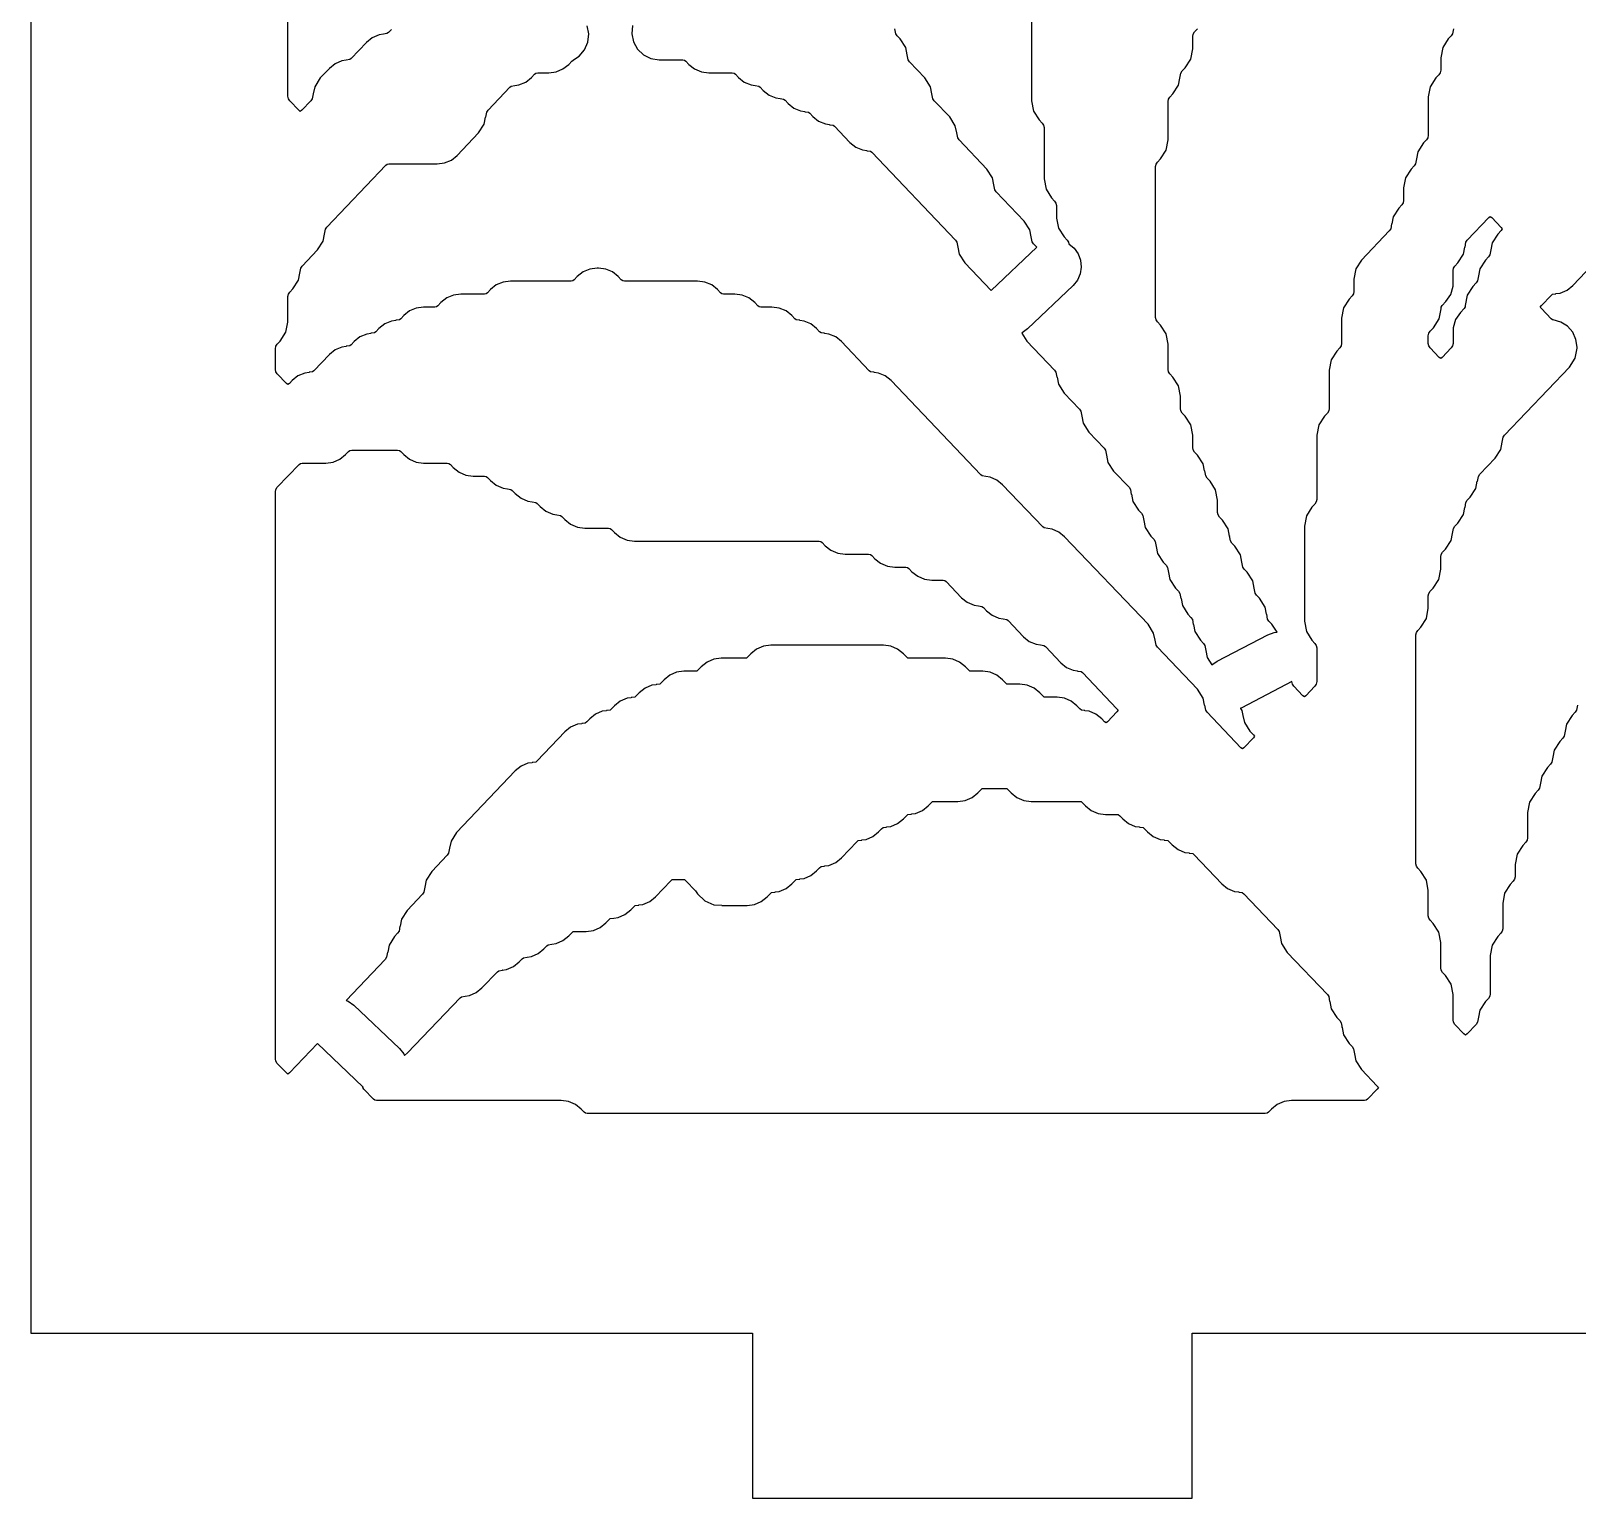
# Model space of a CAD drawing. Header units: millimetres. Extents: x 10 to 410, y 18 to 283.
# Drawn here: x 148 to 176.14, y 157 to 183.71 of the extents above; entities that cross this region are included whole.
import ezdxf

# ---------------------------------------------------------------- set-up
doc = ezdxf.new("R2010")
doc.units = ezdxf.units.MM
doc.layers.add('CUT', color=1, linetype='Continuous')

msp = doc.modelspace()

# ---------------------------------------------------------------- linework, layer by layer
at = {"layer": 'CUT'}
for points in [[(169.134, 160), (190.134, 160), (190.134, 157), (198.134, 157), (198.134, 160), (211.2679, 160), (211.2679, 280), (198.134, 280), (198.134, 283), (190.134, 283), (190.134, 280), (169.134, 280), (169.134, 283), (161.134, 283), (161.134, 280), (148, 280), (148, 160), (161.134, 160), (161.134, 157), (169.134, 157)], [(174.4707, 179.536), (174.3685, 179.3768), (174.3438, 179.2485), (174.3418, 179.2489), (174.3242, 179.1577), (174.2998, 179.1198), (174.2394, 179.0563), (174.1372, 178.8972), (174.1014, 178.7114), (174.1014, 178.6826), (174.0809, 178.6532), (174.0137, 178.5826), (173.9242, 178.4525), (173.8797, 178.301), (173.8827, 178.2072), (173.8816, 178.2072), (173.8816, 178.0181), (173.8731, 177.9738), (173.8487, 177.9359), (173.684, 177.763), (173.656, 177.7418), (173.628, 177.763), (173.4633, 177.9359), (173.439, 177.9738), (173.4304, 178.0181), (173.4304, 178.1595), (173.439, 178.2038), (173.4633, 178.2417), (173.5238, 178.3052), (173.626, 178.4644), (173.6618, 178.6501), (173.6618, 178.6789), (173.6823, 178.7084), (173.7495, 178.7789), (173.839, 178.909), (173.8835, 179.0605), (173.8805, 179.1543), (173.8816, 179.1543), (173.8816, 179.3434), (173.8901, 179.3877), (173.9145, 179.4257), (173.9692, 179.4831), (174.0714, 179.6422), (174.0961, 179.7705), (174.0982, 179.7701), (174.1157, 179.8613), (174.1401, 179.8992), (174.5304, 180.3089), (174.5583, 180.3301), (174.5863, 180.3089), (174.7576, 180.1291), (174.7769, 180.1015), (174.7576, 180.0739), (174.6963, 180.0095), (174.5941, 179.8504), (174.5694, 179.7221), (174.5674, 179.7225), (174.5498, 179.6313), (174.5254, 179.5934)], [(157.4159, 167.0739), (157.4813, 167.0828), (157.4809, 167.0858), (157.5587, 167.0963), (157.6823, 167.1493), (157.7874, 167.2333), (157.8419, 167.2905), (157.867, 167.3107), (157.899, 167.315), (158.1021, 167.315), (158.2354, 167.3331), (158.3591, 167.3861), (158.4641, 167.4701), (158.5186, 167.5273), (158.5438, 167.5475), (158.6092, 167.5563), (158.6088, 167.5593), (158.6866, 167.5699), (158.8102, 167.6229), (158.9153, 167.7069), (158.9698, 167.7641), (158.9949, 167.7842), (159.0604, 167.7931), (159.0599, 167.7961), (159.1377, 167.8067), (159.2614, 167.8597), (159.3664, 167.9437), (159.6465, 168.2377), (159.6717, 168.2578), (159.7036, 168.2622), (159.8616, 168.2622), (159.8936, 168.2578), (159.9187, 168.2377), (160.0947, 168.053), (160.1326, 167.9986), (160.262, 167.8709), (160.4284, 167.7978), (160.5722, 167.7909), (160.5722, 167.7886), (161.0347, 167.7886), (161.168, 167.8067), (161.2916, 167.8597), (161.3967, 167.9437), (161.4512, 168.0009), (161.4764, 168.021), (161.5418, 168.0299), (161.5414, 168.0329), (161.6192, 168.0435), (161.7428, 168.0965), (161.8479, 168.1805), (161.9024, 168.2377), (161.9275, 168.2578), (161.9929, 168.2667), (161.9925, 168.2697), (162.0703, 168.2803), (162.194, 168.3332), (162.299, 168.4173), (162.3535, 168.4745), (162.3787, 168.4946), (162.4441, 168.5035), (162.4437, 168.5065), (162.5215, 168.517), (162.6451, 168.57), (162.7502, 168.6541), (163.0303, 168.9481), (163.0554, 168.9682), (163.1209, 168.9771), (163.1204, 168.9801), (163.1982, 168.9906), (163.3219, 169.0436), (163.4269, 169.1276), (163.4815, 169.1848), (163.5066, 169.205), (163.572, 169.2138), (163.5716, 169.2168), (163.6494, 169.2274), (163.7731, 169.2804), (163.8781, 169.3644), (163.9326, 169.4216), (163.9578, 169.4418), (164.0232, 169.4506), (164.0228, 169.4536), (164.1006, 169.4642), (164.2242, 169.5172), (164.3293, 169.6012), (164.3838, 169.6584), (164.4089, 169.6785), (164.4409, 169.6829), (164.8696, 169.6829), (165.0029, 169.701), (165.1266, 169.754), (165.2316, 169.838), (165.2861, 169.8952), (165.3113, 169.9153), (165.3432, 169.9197), (165.7268, 169.9197), (165.7587, 169.9153), (165.7839, 169.8952), (165.8384, 169.838), (165.9435, 169.754), (166.0671, 169.701), (166.2004, 169.6829), (167.0803, 169.6829), (167.1122, 169.6785), (167.1374, 169.6584), (167.1919, 169.6012), (167.297, 169.5172), (167.4206, 169.4642), (167.5539, 169.4461), (167.7571, 169.4461), (167.789, 169.4418), (167.8141, 169.4216), (167.8687, 169.3644), (167.9737, 169.2804), (168.0974, 169.2274), (168.1752, 169.2168), (168.1747, 169.2138), (168.2402, 169.205), (168.2653, 169.1848), (168.3198, 169.1276), (168.4249, 169.0436), (168.5485, 168.9906), (168.6263, 168.9801), (168.6259, 168.9771), (168.6913, 168.9682), (168.7165, 168.9481), (168.771, 168.8908), (168.876, 168.8068), (168.9997, 168.7538), (169.0775, 168.7433), (169.0771, 168.7403), (169.1425, 168.7314), (169.1676, 168.7113), (169.6733, 168.1805), (169.7784, 168.0965), (169.902, 168.0435), (169.9798, 168.0329), (169.9794, 168.0299), (170.0448, 168.021), (170.07, 168.0009), (170.6905, 167.3496), (170.7149, 167.3116), (170.7325, 167.2204), (170.7345, 167.2208), (170.7592, 167.0925), (170.8614, 166.9334), (171.5928, 166.1656), (171.6172, 166.1277), (171.6348, 166.0365), (171.6368, 166.0369), (171.6615, 165.9086), (171.7637, 165.7495), (171.8184, 165.6921), (171.8428, 165.6541), (171.8604, 165.5629), (171.8624, 165.5633), (171.8871, 165.435), (171.9893, 165.2759), (172.044, 165.2185), (172.0684, 165.1805), (172.086, 165.0894), (172.088, 165.0898), (172.1127, 164.9615), (172.2149, 164.8023), (172.5018, 164.5012), (172.521, 164.4736), (172.5018, 164.446), (172.3258, 164.2612), (172.3007, 164.2411), (172.2687, 164.2368), (170.9377, 164.2368), (170.8044, 164.2187), (170.6807, 164.1657), (170.5757, 164.0817), (170.5211, 164.0245), (170.496, 164.0043), (170.4641, 164), (158.1245, 164), (158.0926, 164.0043), (158.0674, 164.0245), (158.0129, 164.0817), (157.9079, 164.1657), (157.7842, 164.2187), (157.6509, 164.2368), (154.2896, 164.2368), (154.2577, 164.2411), (154.2325, 164.2612), (154.0566, 164.446), (154.0373, 164.4736), (154.0454, 164.4851), (154.043, 164.4869), (153.2151, 165.2754), (153.2151, 165.2755), (152.7047, 164.7397), (152.6768, 164.7186), (152.6488, 164.7397), (152.4841, 164.9126), (152.4597, 164.9506), (152.4512, 164.9949), (152.4512, 175.318), (152.4597, 175.3623), (152.4841, 175.4003), (152.879, 175.8149), (152.9042, 175.835), (152.9361, 175.8393), (153.3648, 175.8393), (153.4982, 175.8574), (153.6218, 175.9104), (153.7269, 175.9944), (153.7814, 176.0516), (153.8065, 176.0718), (153.8385, 176.0761), (154.6732, 176.0761), (154.7051, 176.0718), (154.7303, 176.0516), (154.7848, 175.9944), (154.8899, 175.9104), (155.0135, 175.8574), (155.1468, 175.8393), (155.5755, 175.8393), (155.6075, 175.835), (155.6326, 175.8149), (155.6871, 175.7577), (155.7922, 175.6736), (155.9159, 175.6206), (156.0492, 175.6025), (156.2523, 175.6025), (156.2842, 175.5982), (156.3094, 175.5781), (156.3639, 175.5209), (156.4689, 175.4368), (156.5926, 175.3838), (156.6704, 175.3733), (156.67, 175.3703), (156.7354, 175.3614), (156.7606, 175.3413), (156.8151, 175.2841), (156.9201, 175.2), (157.0438, 175.1471), (157.1216, 175.1365), (157.1212, 175.1335), (157.1866, 175.1246), (157.2117, 175.1045), (157.2662, 175.0473), (157.3713, 174.9633), (157.4949, 174.9103), (157.5727, 174.8997), (157.5723, 174.8967), (157.6377, 174.8878), (157.6629, 174.8677), (157.7174, 174.8105), (157.8224, 174.7265), (157.9461, 174.6735), (158.0794, 174.6554), (158.5081, 174.6554), (158.5401, 174.6511), (158.5652, 174.6309), (158.6197, 174.5737), (158.7248, 174.4897), (158.8484, 174.4367), (158.9817, 174.4186), (162.3431, 174.4186), (162.375, 174.4143), (162.4001, 174.3941), (162.4546, 174.3369), (162.5597, 174.2529), (162.6834, 174.1999), (162.8167, 174.1818), (163.2454, 174.1818), (163.2773, 174.1775), (163.3025, 174.1574), (163.357, 174.1001), (163.462, 174.0161), (163.5857, 173.9631), (163.719, 173.945), (163.9221, 173.945), (163.9541, 173.9407), (163.9792, 173.9206), (164.0337, 173.8634), (164.1388, 173.7793), (164.2624, 173.7263), (164.3957, 173.7082), (164.5989, 173.7082), (164.6308, 173.7039), (164.656, 173.6838), (164.9361, 173.3898), (165.0411, 173.3058), (165.1648, 173.2528), (165.2426, 173.2422), (165.2422, 173.2392), (165.3076, 173.2303), (165.3327, 173.2102), (165.3872, 173.153), (165.4923, 173.069), (165.6159, 173.016), (165.6937, 173.0054), (165.6933, 173.0024), (165.7587, 172.9936), (165.7839, 172.9734), (166.064, 172.6794), (166.169, 172.5954), (166.2927, 172.5424), (166.3705, 172.5318), (166.3701, 172.5289), (166.4355, 172.52), (166.4606, 172.4999), (166.7407, 172.2059), (166.8458, 172.1218), (166.9694, 172.0688), (167.0472, 172.0583), (167.0468, 172.0553), (167.1122, 172.0464), (167.1374, 172.0263), (167.7645, 171.368), (167.7838, 171.3404), (167.7645, 171.3128), (167.5932, 171.133), (167.5653, 171.1118), (167.5373, 171.133), (167.4875, 171.1853), (167.3824, 171.2693), (167.2587, 171.3223), (167.181, 171.3328), (167.1814, 171.3358), (167.1159, 171.3447), (167.0908, 171.3648), (167.0363, 171.4221), (166.9312, 171.5061), (166.8076, 171.5591), (166.6743, 171.5772), (166.4711, 171.5772), (166.4392, 171.5815), (166.414, 171.6016), (166.3595, 171.6588), (166.2545, 171.7429), (166.1308, 171.7959), (165.9975, 171.814), (165.7944, 171.814), (165.7624, 171.8183), (165.7373, 171.8384), (165.6828, 171.8956), (165.5777, 171.9797), (165.4541, 172.0326), (165.3208, 172.0507), (165.1176, 172.0507), (165.0857, 172.0551), (165.0605, 172.0752), (165.006, 172.1324), (164.901, 172.2164), (164.7773, 172.2694), (164.644, 172.2875), (163.9897, 172.2875), (163.9578, 172.2919), (163.9326, 172.312), (163.8781, 172.3692), (163.7731, 172.4532), (163.6494, 172.5062), (163.5161, 172.5243), (161.4632, 172.5243), (161.3299, 172.5062), (161.2062, 172.4532), (161.1011, 172.3692), (161.0466, 172.312), (161.0215, 172.2919), (160.9896, 172.2875), (160.5608, 172.2875), (160.4275, 172.2694), (160.3039, 172.2164), (160.1988, 172.1324), (160.1443, 172.0752), (160.1191, 172.0551), (160.0872, 172.0507), (159.8841, 172.0507), (159.7508, 172.0326), (159.6271, 171.9797), (159.5221, 171.8956), (159.4676, 171.8384), (159.4424, 171.8183), (159.377, 171.8094), (159.3774, 171.8064), (159.2996, 171.7959), (159.1759, 171.7429), (159.0709, 171.6588), (159.0164, 171.6016), (158.9912, 171.5815), (158.9258, 171.5726), (158.9262, 171.5696), (158.8484, 171.5591), (158.7248, 171.5061), (158.6197, 171.4221), (158.5652, 171.3648), (158.5401, 171.3447), (158.4747, 171.3358), (158.4751, 171.3328), (158.3973, 171.3223), (158.2736, 171.2693), (158.1686, 171.1853), (158.1141, 171.1281), (158.0889, 171.1079), (158.0235, 171.099), (158.0239, 171.0961), (157.9461, 171.0855), (157.8224, 171.0325), (157.7174, 170.9485), (157.2117, 170.4177), (157.1866, 170.3976), (157.1212, 170.3887), (157.1216, 170.3857), (157.0438, 170.3751), (156.9201, 170.3222), (156.8151, 170.2381), (155.7473, 169.1174), (155.6451, 168.9582), (155.6204, 168.8299), (155.6184, 168.8303), (155.6008, 168.7391), (155.5764, 168.7012), (155.2962, 168.407), (155.1939, 168.2478), (155.1692, 168.1196), (155.1672, 168.1199), (155.1496, 168.0288), (155.1253, 167.9908), (154.845, 167.6966), (154.7428, 167.5375), (154.7181, 167.4092), (154.716, 167.4096), (154.6985, 167.3184), (154.6741, 167.2805), (154.6194, 167.2231), (154.5172, 167.0639), (154.4925, 166.9356), (154.4904, 166.936), (154.4729, 166.8449), (154.4485, 166.8069), (153.7366, 166.0596), (153.776, 166.0444), (153.8773, 165.9706), (154.7051, 165.182), (154.7838, 165.0845), (154.7965, 165.0557), (154.8548, 165.1023), (155.8116, 166.1066), (155.8368, 166.1267), (155.9022, 166.1356), (155.9018, 166.1386), (155.9796, 166.1492), (156.1032, 166.2022), (156.2083, 166.2862), (156.4884, 166.5802), (156.5135, 166.6003), (156.5789, 166.6092), (156.5785, 166.6122), (156.6563, 166.6227), (156.78, 166.6757), (156.885, 166.7598), (156.9395, 166.817), (156.9647, 166.8371), (157.0301, 166.846), (157.0297, 166.849), (157.1075, 166.8595), (157.2311, 166.9125), (157.3362, 166.9966), (157.3907, 167.0538)]]:
    msp.add_lwpolyline(points, close=True, dxfattribs=at)
for points in [[(154.5592, 183.7349), (154.5047, 183.6777), (154.4796, 183.6576), (154.4142, 183.6487), (154.4146, 183.6457), (154.3368, 183.6352), (154.2131, 183.5822), (154.1081, 183.4982), (153.828, 183.2042), (153.8028, 183.184), (153.7374, 183.1752), (153.7378, 183.1722), (153.66, 183.1616), (153.5364, 183.1086), (153.4313, 183.0246), (153.2659, 182.851), (153.1637, 182.6918), (153.139, 182.5635), (153.1369, 182.5639), (153.1194, 182.4728), (153.095, 182.4348), (152.9303, 182.2619), (152.9023, 182.2408), (152.8743, 182.2619), (152.7097, 182.4348), (152.6853, 182.4728), (152.6768, 182.5171), (152.6768, 184.6372)], [(166.2118, 184.4004), (166.2118, 182.4326), (166.2475, 182.2469), (166.3497, 182.0877), (166.4044, 182.0303), (166.4288, 181.9924), (166.4373, 181.9481), (166.4373, 181.0119), (166.4731, 180.8262), (166.5753, 180.667), (166.63, 180.6096), (166.6544, 180.5716), (166.6629, 180.5273), (166.6629, 180.3015), (166.6987, 180.1158), (166.8009, 179.9566), (166.8556, 179.8992), (166.88, 179.8613), (166.8861, 179.8292), (166.9824, 179.7516), (167.0563, 179.6504), (167.1014, 179.5335), (167.1148, 179.4089), (167.0954, 179.2851), (167.0447, 179.1705), (166.966, 179.073), (166.1383, 178.2844), (166.037, 178.2105), (166.0306, 178.208), (166.1242, 178.0623), (166.63, 177.5314), (166.6544, 177.4934), (166.672, 177.4023), (166.674, 177.4026), (166.6987, 177.2744), (166.8009, 177.1152), (167.0812, 176.821), (167.1056, 176.7831), (167.1231, 176.6919), (167.1252, 176.6923), (167.1499, 176.564), (167.2521, 176.4048), (167.5323, 176.1107), (167.5567, 176.0727), (167.5743, 175.9815), (167.5763, 175.9819), (167.601, 175.8536), (167.7032, 175.6945), (167.9835, 175.4003), (168.0079, 175.3623), (168.0255, 175.2712), (168.0275, 175.2716), (168.0522, 175.1433), (168.1544, 174.9841), (168.2091, 174.9267), (168.2335, 174.8888), (168.251, 174.7976), (168.2531, 174.798), (168.2778, 174.6697), (168.38, 174.5106), (168.4347, 174.4532), (168.4591, 174.4152), (168.4766, 174.324), (168.4787, 174.3244), (168.5034, 174.1961), (168.6056, 174.037), (168.6603, 173.9796), (168.6846, 173.9416), (168.7022, 173.8505), (168.7042, 173.8509), (168.729, 173.7226), (168.8312, 173.5634), (168.8858, 173.506), (168.9102, 173.468), (168.9278, 173.3769), (168.9298, 173.3773), (168.9545, 173.249), (169.0567, 173.0898), (169.1114, 173.0324), (169.1358, 172.9945), (169.1534, 172.9033), (169.1554, 172.9037), (169.1801, 172.7754), (169.2823, 172.6163), (169.337, 172.5589), (169.3614, 172.5209), (169.379, 172.4297), (169.381, 172.4301), (169.4057, 172.3018), (169.4923, 172.167), (169.5903, 172.2359), (170.5097, 172.7163), (170.6274, 172.7594), (170.6768, 172.7638), (170.5854, 172.9059), (170.5308, 172.9633), (170.5064, 173.0013), (170.4888, 173.0925), (170.4868, 173.0921), (170.4621, 173.2204), (170.3599, 173.3795), (170.3052, 173.4369), (170.2808, 173.4749), (170.2632, 173.566), (170.2612, 173.5656), (170.2365, 173.6939), (170.1343, 173.8531), (170.0796, 173.9105), (170.0552, 173.9484), (170.0377, 174.0396), (170.0356, 174.0392), (170.0109, 174.1675), (169.9087, 174.3267), (169.854, 174.3841), (169.8296, 174.422), (169.8121, 174.5132), (169.81, 174.5128), (169.7853, 174.6411), (169.6831, 174.8002), (169.6284, 174.8576), (169.604, 174.8956), (169.5955, 174.9399), (169.5955, 175.1657), (169.5597, 175.3514), (169.4575, 175.5106), (169.4028, 175.568), (169.3785, 175.606), (169.3609, 175.6971), (169.3589, 175.6967), (169.3342, 175.825), (169.2319, 175.9842), (169.1773, 176.0416), (169.1529, 176.0795), (169.1443, 176.1238), (169.1443, 176.3496), (169.1086, 176.5354), (169.0064, 176.6945), (168.9517, 176.7519), (168.9273, 176.7899), (168.9188, 176.8342), (168.9188, 177.06), (168.883, 177.2457), (168.7808, 177.4049), (168.7261, 177.4623), (168.7017, 177.5002), (168.6932, 177.5445), (168.6932, 178.0071), (168.6574, 178.1929), (168.5552, 178.352), (168.5005, 178.4094), (168.4761, 178.4474), (168.4676, 178.4917), (168.4676, 181.2377), (168.4761, 181.282), (168.5005, 181.32), (168.5552, 181.3774), (168.6574, 181.5365), (168.6932, 181.7222), (168.6932, 182.4216), (168.7017, 182.4659), (168.7261, 182.5039), (168.7808, 182.5613), (168.883, 182.7204), (168.9077, 182.8487), (168.9097, 182.8483), (168.9273, 182.9395), (168.9517, 182.9775), (169.0064, 183.0349), (169.1086, 183.194), (169.1443, 183.3798), (169.1443, 183.6056), (169.1529, 183.6499), (169.1773, 183.6878), (169.2319, 183.7452)], [(173.8906, 183.7479), (173.8731, 183.6567), (173.8487, 183.6187), (173.794, 183.5613), (173.6918, 183.4022), (173.656, 183.2164), (173.656, 182.9906), (173.6475, 182.9463), (173.6231, 182.9084), (173.5684, 182.851), (173.4662, 182.6918), (173.4304, 182.5061), (173.4304, 181.8067), (173.4219, 181.7624), (173.3975, 181.7244), (173.3428, 181.667), (173.2406, 181.5079), (173.2159, 181.3796), (173.2139, 181.38), (173.1963, 181.2888), (173.1719, 181.2509), (173.1172, 181.1935), (173.015, 181.0343), (172.9793, 180.8486), (172.9793, 180.6228), (172.9707, 180.5785), (172.9463, 180.5405), (172.8917, 180.4831), (172.7895, 180.324), (172.7647, 180.1957), (172.7627, 180.1961), (172.7451, 180.1049), (172.7208, 180.0669), (172.2149, 179.536), (172.1127, 179.3768), (172.0769, 179.1911), (172.0769, 178.9653), (172.0684, 178.921), (172.044, 178.883), (171.9893, 178.8256), (171.8871, 178.6664), (171.8513, 178.4807), (171.8513, 178.0181), (171.8428, 177.9738), (171.8184, 177.9359), (171.7637, 177.8785), (171.6615, 177.7193), (171.6258, 177.5336), (171.6258, 176.8342), (171.6172, 176.7899), (171.5928, 176.7519), (171.5382, 176.6945), (171.436, 176.5354), (171.4002, 176.3496), (171.4002, 175.1767), (171.3916, 175.1324), (171.3673, 175.0944), (171.3126, 175.037), (171.2104, 174.8779), (171.1746, 174.6921), (171.1746, 172.9611), (171.2104, 172.7754), (171.3126, 172.6163), (171.3673, 172.5589), (171.3916, 172.5209), (171.4002, 172.4766), (171.4002, 171.8617), (171.3916, 171.8174), (171.3673, 171.7794), (171.2026, 171.6065), (171.1746, 171.5854), (171.1466, 171.6065), (170.9819, 171.7794), (170.9575, 171.8174), (170.9488, 171.8626), (170.0349, 171.3851), (170.0121, 171.3767), (170.0138, 171.3749), (170.0381, 171.337), (170.0557, 171.2458), (170.0577, 171.2462), (170.0825, 171.1179), (170.1847, 170.9588), (170.246, 170.8944), (170.2652, 170.8668), (170.246, 170.8392), (170.0747, 170.6594), (170.0467, 170.6382), (170.0187, 170.6594), (169.4028, 171.3058), (169.3785, 171.3438), (169.3609, 171.435), (169.3589, 171.4346), (169.3342, 171.5629), (169.2319, 171.722), (168.5005, 172.4898), (168.4761, 172.5277), (168.4586, 172.6189), (168.4565, 172.6185), (168.4318, 172.7468), (168.3296, 172.9059), (166.8107, 174.5003), (166.7056, 174.5843), (166.582, 174.6373), (166.5042, 174.6479), (166.5046, 174.6508), (166.4392, 174.6597), (166.414, 174.6799), (165.6828, 175.4474), (165.5777, 175.5315), (165.4541, 175.5844), (165.3763, 175.595), (165.3767, 175.598), (165.3113, 175.6069), (165.2861, 175.627), (163.6525, 177.3417), (163.5475, 177.4257), (163.4238, 177.4787), (163.346, 177.4893), (163.3464, 177.4923), (163.281, 177.5012), (163.2559, 177.5213), (162.7502, 178.0521), (162.6451, 178.1361), (162.5215, 178.1891), (162.4437, 178.1997), (162.4441, 178.2026), (162.3787, 178.2115), (162.3535, 178.2316), (162.299, 178.2889), (162.194, 178.3729), (162.0703, 178.4259), (161.9925, 178.4364), (161.9929, 178.4394), (161.9275, 178.4483), (161.9024, 178.4684), (161.8479, 178.5256), (161.7428, 178.6097), (161.6192, 178.6627), (161.4859, 178.6808), (161.2827, 178.6808), (161.2508, 178.6851), (161.2256, 178.7052), (161.1711, 178.7624), (161.0661, 178.8465), (160.9424, 178.8994), (160.8091, 178.9175), (160.606, 178.9175), (160.574, 178.9219), (160.5489, 178.942), (160.4944, 178.9992), (160.3893, 179.0833), (160.2657, 179.1362), (160.1324, 179.1543), (158.8013, 179.1543), (158.7694, 179.1587), (158.7442, 179.1788), (158.6897, 179.236), (158.5846, 179.32), (158.461, 179.373), (158.3277, 179.3911), (158.305, 179.3911), (158.1717, 179.373), (158.048, 179.32), (157.943, 179.236), (157.8885, 179.1788), (157.8633, 179.1587), (157.8314, 179.1543), (156.7259, 179.1543), (156.5926, 179.1362), (156.4689, 179.0833), (156.3639, 178.9992), (156.3094, 178.942), (156.2842, 178.9219), (156.2523, 178.9175), (155.8236, 178.9175), (155.6903, 178.8994), (155.5666, 178.8465), (155.4616, 178.7624), (155.4071, 178.7052), (155.3819, 178.6851), (155.35, 178.6808), (155.1468, 178.6808), (155.0135, 178.6627), (154.8899, 178.6097), (154.7848, 178.5256), (154.7303, 178.4684), (154.7051, 178.4483), (154.6397, 178.4394), (154.6401, 178.4364), (154.5624, 178.4259), (154.4387, 178.3729), (154.3336, 178.2889), (154.2791, 178.2316), (154.254, 178.2115), (154.1886, 178.2026), (154.189, 178.1997), (154.1112, 178.1891), (153.9875, 178.1361), (153.8825, 178.0521), (153.828, 177.9949), (153.8028, 177.9747), (153.7374, 177.9659), (153.7378, 177.9629), (153.66, 177.9523), (153.5364, 177.8993), (153.4313, 177.8153), (153.1512, 177.5213), (153.1261, 177.5012), (153.0607, 177.4923), (153.0611, 177.4893), (152.9833, 177.4787), (152.8596, 177.4257), (152.7546, 177.3417), (152.7047, 177.2894), (152.6768, 177.2682), (152.6488, 177.2894), (152.4841, 177.4623), (152.4597, 177.5002), (152.4512, 177.5445), (152.4512, 177.9227), (152.4597, 177.967), (152.4841, 178.005), (152.5388, 178.0623), (152.641, 178.2215), (152.6768, 178.4072), (152.6768, 178.8698), (152.6853, 178.9141), (152.7097, 178.9521), (152.7643, 179.0095), (152.8666, 179.1686), (152.8913, 179.2969), (152.8933, 179.2965), (152.9109, 179.3877), (152.9352, 179.4257), (153.2155, 179.7199), (153.3177, 179.879), (153.3424, 180.0073), (153.3445, 180.0069), (153.362, 180.0981), (153.3864, 180.136), (154.4581, 181.261), (154.4833, 181.2811), (154.5152, 181.2854), (155.3951, 181.2854), (155.5284, 181.3035), (155.6521, 181.3565), (155.7571, 181.4405), (156.1481, 181.8509), (156.2503, 182.0101), (156.275, 182.1384), (156.2771, 182.138), (156.2946, 182.2291), (156.319, 182.2671), (156.7139, 182.6817), (156.7391, 182.7018), (156.8045, 182.7107), (156.8041, 182.7137), (156.8819, 182.7242), (157.0056, 182.7772), (157.1106, 182.8612), (157.1651, 182.9185), (157.1903, 182.9386), (157.2222, 182.9429), (157.4253, 182.9429), (157.5587, 182.961), (157.6823, 183.014), (157.7874, 183.098), (157.8419, 183.1552), (157.8893, 183.1932), (157.9762, 183.2473), (158.075, 183.3622), (158.1347, 183.5013), (158.1501, 183.652), (158.1197, 183.8004)], [(158.9491, 183.8052), (158.9337, 183.6545), (158.9642, 183.5062), (159.0376, 183.3737), (159.1474, 183.2694), (159.2834, 183.2026), (159.4331, 183.1797), (159.8616, 183.1797), (159.8936, 183.1754), (159.9187, 183.1552), (159.9732, 183.098), (160.0783, 183.014), (160.2019, 182.961), (160.3352, 182.9429), (160.764, 182.9429), (160.7959, 182.9386), (160.8211, 182.9185), (160.8756, 182.8612), (160.9806, 182.7772), (161.1043, 182.7242), (161.1821, 182.7137), (161.1817, 182.7107), (161.2471, 182.7018), (161.2722, 182.6817), (161.3267, 182.6245), (161.4318, 182.5404), (161.5554, 182.4874), (161.6332, 182.4769), (161.6328, 182.4739), (161.6982, 182.465), (161.7234, 182.4449), (161.7779, 182.3877), (161.883, 182.3036), (162.0066, 182.2507), (162.0844, 182.2401), (162.084, 182.2371), (162.1494, 182.2282), (162.1746, 182.2081), (162.2291, 182.1509), (162.3341, 182.0669), (162.4578, 182.0139), (162.5356, 182.0033), (162.5352, 182.0003), (162.6006, 181.9914), (162.6257, 181.9713), (162.9058, 181.6773), (163.0109, 181.5933), (163.1345, 181.5403), (163.2123, 181.5297), (163.2119, 181.5267), (163.2773, 181.5179), (163.3025, 181.4977), (164.8253, 179.8992), (164.8497, 179.8613), (164.8673, 179.7701), (164.8693, 179.7705), (164.894, 179.6422), (164.9962, 179.4831), (165.4761, 178.9794), (166.3038, 179.768), (166.3038, 179.768), (166.2447, 179.8301), (166.2203, 179.8681), (166.2027, 179.9593), (166.2007, 179.9589), (166.176, 180.0872), (166.0738, 180.2463), (165.5679, 180.7773), (165.5435, 180.8153), (165.526, 180.9064), (165.5239, 180.906), (165.4992, 181.0343), (165.397, 181.1935), (164.8912, 181.7244), (164.8668, 181.7624), (164.8492, 181.8536), (164.8472, 181.8532), (164.8225, 181.9815), (164.7203, 182.1406), (164.44, 182.4348), (164.4156, 182.4728), (164.3981, 182.5639), (164.396, 182.5635), (164.3713, 182.6918), (164.2691, 182.851), (163.9888, 183.1452), (163.9645, 183.1831), (163.9469, 183.2743), (163.9449, 183.2739), (163.9201, 183.4022), (163.8179, 183.5613), (163.7633, 183.6187), (163.7389, 183.6567), (163.7213, 183.7479)], [(176.1465, 171.435), (176.1289, 171.3438), (176.1045, 171.3058), (176.0498, 171.2484), (175.9476, 171.0893), (175.9229, 170.961), (175.9209, 170.9614), (175.9033, 170.8702), (175.8789, 170.8323), (175.8243, 170.7749), (175.722, 170.6157), (175.6973, 170.4874), (175.6953, 170.4878), (175.6777, 170.3966), (175.6533, 170.3587), (175.5987, 170.3013), (175.4965, 170.1421), (175.4717, 170.0138), (175.4697, 170.0142), (175.4521, 169.9231), (175.4278, 169.8851), (175.3731, 169.8277), (175.2709, 169.6686), (175.2351, 169.4828), (175.2351, 169.0202), (175.2266, 168.9759), (175.2022, 168.938), (175.1475, 168.8806), (175.0453, 168.7214), (175.0095, 168.5357), (175.0095, 168.3099), (175.001, 168.2656), (174.9766, 168.2276), (174.9219, 168.1702), (174.8197, 168.0111), (174.7839, 167.8253), (174.7839, 167.3627), (174.7754, 167.3184), (174.751, 167.2805), (174.6963, 167.2231), (174.5941, 167.0639), (174.5583, 166.8782), (174.5583, 166.1788), (174.5498, 166.1345), (174.5254, 166.0965), (174.4707, 166.0391), (174.3685, 165.88), (174.3438, 165.7517), (174.3418, 165.7521), (174.3242, 165.6609), (174.2998, 165.623), (174.1352, 165.4501), (174.1072, 165.4289), (174.0792, 165.4501), (173.9145, 165.623), (173.8901, 165.6609), (173.8816, 165.7052), (173.8816, 166.1678), (173.8458, 166.3536), (173.7436, 166.5127), (173.6889, 166.5701), (173.6645, 166.6081), (173.656, 166.6524), (173.656, 167.115), (173.6202, 167.3007), (173.518, 167.4598), (173.4633, 167.5172), (173.439, 167.5552), (173.4304, 167.5995), (173.4304, 168.0621), (173.3947, 168.2478), (173.2924, 168.407), (173.2378, 168.4644), (173.2134, 168.5024), (173.2048, 168.5467), (173.2048, 172.7134), (173.2134, 172.7577), (173.2378, 172.7956), (173.2924, 172.853), (173.3947, 173.0122), (173.4304, 173.1979), (173.4304, 173.4237), (173.439, 173.468), (173.4633, 173.506), (173.518, 173.5634), (173.6202, 173.7226), (173.656, 173.9083), (173.656, 174.1341), (173.6645, 174.1784), (173.6889, 174.2164), (173.7436, 174.2738), (173.8458, 174.4329), (173.8705, 174.5612), (173.8726, 174.5608), (173.8901, 174.652), (173.9145, 174.6899), (173.9692, 174.7473), (174.0714, 174.9065), (174.0961, 175.0348), (174.0982, 175.0344), (174.1157, 175.1255), (174.1401, 175.1635), (174.1948, 175.2209), (174.297, 175.3801), (174.3217, 175.5084), (174.3237, 175.508), (174.3413, 175.5991), (174.3657, 175.6371), (174.6459, 175.9313), (174.7482, 176.0904), (174.7729, 176.2187), (174.7749, 176.2183), (174.7925, 176.3095), (174.8168, 176.3474), (175.9994, 177.5888), (176.1017, 177.7479), (176.1374, 177.9337), (176.1374, 177.9506), (176.117, 178.0922), (176.0572, 178.2222), (175.9631, 178.33), (175.8423, 178.4067), (175.7047, 178.4461), (175.6881, 178.4483), (175.663, 178.4684), (175.487, 178.6532), (175.4677, 178.6808), (175.487, 178.7084), (175.663, 178.8931), (175.6881, 178.9132), (175.7535, 178.9221), (175.7531, 178.9251), (175.8309, 178.9356), (175.9546, 178.9886), (176.0596, 179.0727), (177.5785, 180.667)]]:
    msp.add_lwpolyline(points, dxfattribs=at)

doc.saveas('drawing.dxf')
